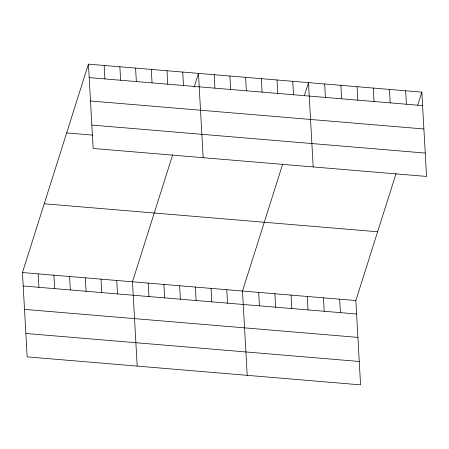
<?xml version="1.0" encoding="UTF-8"?>
<svg xmlns="http://www.w3.org/2000/svg" width="449" height="449" viewBox="0 0 449 449"><rect width="100%" height="100%" fill="white"/><g stroke="black" fill="none" stroke-linecap="round" stroke-linejoin="round"><path stroke-width="0.67" d="M396.057 173.567L355.855 300.544L360.564 384.855L27.165 356.86L22.45 272.549L88.436 64.145L421.836 92.14L426.55 176.451L93.145 148.456L88.436 64.145M172.674 154.81L132.472 281.787L137.186 366.098M194.103 87.14L198.458 73.383L203.173 157.694M282.696 164.048L242.494 291.025L247.208 375.336M304.332 95.721L308.48 82.622L313.194 166.933M417.688 105.24L421.836 92.14M89.188 77.598L422.588 105.594M90.496 100.98L423.895 128.981M91.843 125.075L425.242 153.07M66.66 132.915L92.629 135.098M44.227 203.773L377.626 231.774M22.45 272.549L355.855 300.544M23.202 285.996L356.607 313.997M24.51 309.383L357.915 337.379M25.857 333.472L359.256 361.473M405.643 90.782L406.396 104.235M389.451 89.424L390.203 102.877M373.254 88.066L374.006 101.519M357.062 86.702L357.814 100.155M340.87 85.344L341.622 98.797M339.657 299.186L340.409 312.639M324.672 83.985L325.424 97.439M323.465 297.822L324.217 311.275M307.273 296.463L308.025 309.917M292.759 81.303L293.511 94.756M291.075 295.105L291.828 308.558M277.044 79.984L277.796 93.437M274.883 293.741L275.635 307.195M261.329 78.665L262.081 92.118M258.691 292.383L259.443 305.836M245.609 77.346L246.361 90.799M229.894 76.027L230.646 89.48M226.779 289.706L227.531 303.159M214.173 74.702L214.925 88.156M211.058 288.387L211.81 301.84M195.343 287.063L196.095 300.516M182.737 72.065L183.489 85.518M179.628 285.744L180.38 299.197M167.022 70.746L167.774 84.199M163.907 284.425L164.66 297.878M151.302 69.427L152.054 82.88M148.192 283.106L148.945 296.559M135.587 68.108L136.339 81.561M119.866 66.783L120.618 80.236M116.757 280.468L117.509 293.921M104.151 65.464L104.903 78.917M101.036 279.143L101.788 292.596M85.321 277.824L86.073 291.278M69.601 276.505L70.353 289.959M53.886 275.186L54.638 288.64M38.165 273.868L38.917 287.321"/></g></svg>
